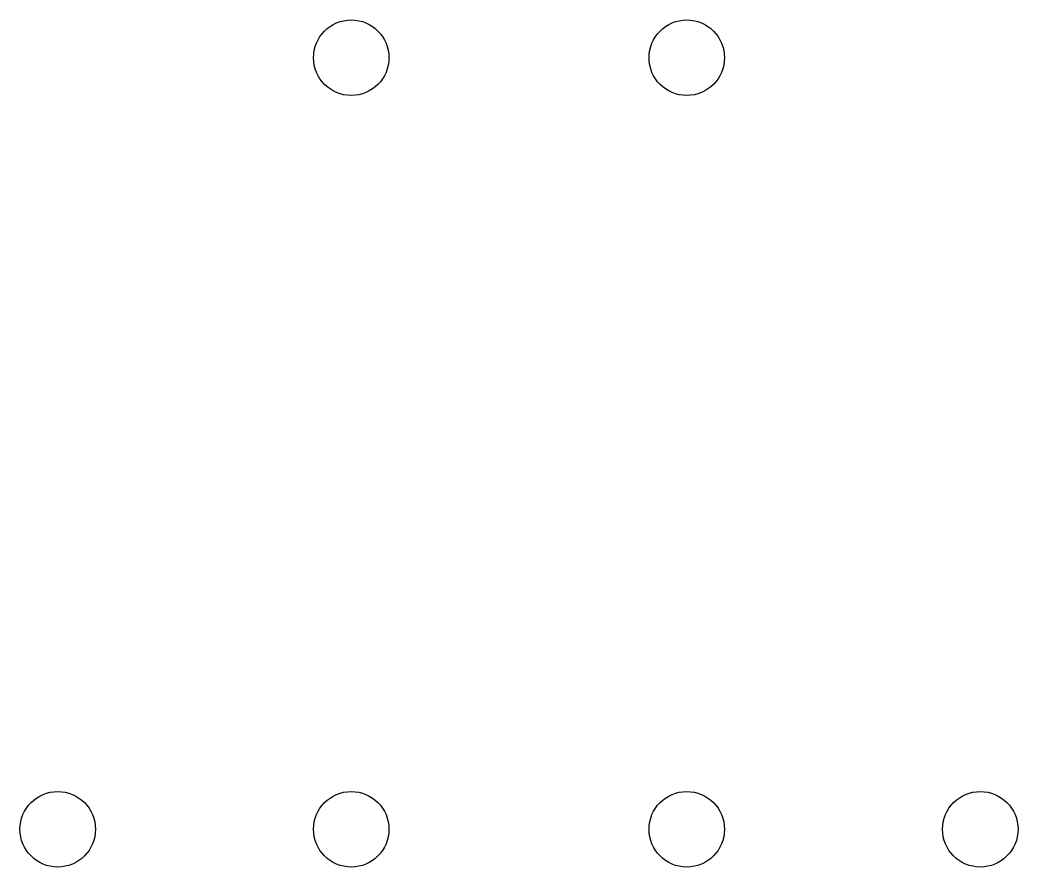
# Model space of a CAD drawing. Header units: millimetres. Extents: x -60 to 60, y 16 to 116.
import ezdxf

# ---------------------------------------------------------------- set-up
doc = ezdxf.new("R2010")
doc.units = ezdxf.units.MM

msp = doc.modelspace()

# ---------------------------------------------------------------- linework, layer by layer
for centre in [(-20, 112), (20, 112), (-55, 20), (-20, 20), (20, 20), (55, 20)]:
    msp.add_circle(centre, 4.5)

doc.saveas('drawing.dxf')
